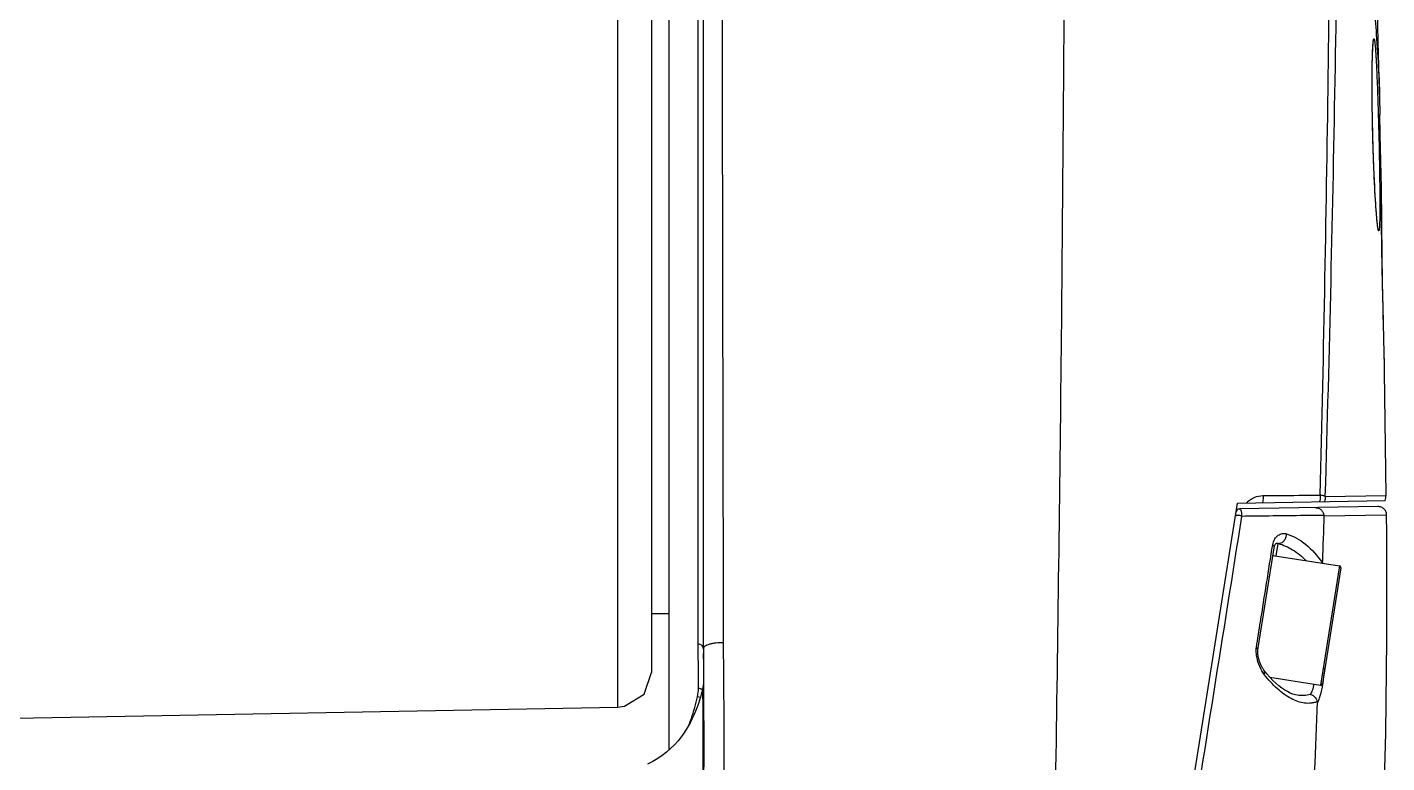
# Model space of a CAD drawing. Header units: millimetres. Extents: x 4086 to 8300, y 123 to 1549.
# Drawn here: x 6754.16 to 6773.86, y 720.1 to 730.77 of the extents above; entities that cross this region are included whole.
import ezdxf

# ---------------------------------------------------------------- set-up
doc = ezdxf.new("R2010")
doc.units = ezdxf.units.MM
doc.layers.add('外形图', color=7, linetype='Continuous')

msp = doc.modelspace()

# ---------------------------------------------------------------- linework, layer by layer
at = {"layer": '外形图'}
for p, q in [((6763.4555, 751.5115), (6763.4555, 720.2876)), ((6763.9555, 721.7556), (6763.9555, 740.4528)), ((6763.8819, 721.8229), (6763.8819, 739.6462)), ((6762.7158, 721.5138), (6762.7158, 736.6016)), ((6763.2066, 732.6319), (6763.2066, 721.4111)), ((6773.662, 730.5593), (6773.6621, 730.5596)), ((6773.6499, 730.3032), (6773.6509, 730.3422)), ((6773.6509, 730.3422), (6773.652, 730.3771)), ((6773.652, 730.3771), (6773.6531, 730.4083)), ((6773.6531, 730.4083), (6773.6543, 730.4361)), ((6773.6543, 730.4361), (6773.6555, 730.4607)), ((6773.6471, 730.1352), (6773.6481, 730.2113)), ((6773.6476, 730.1892), (6773.6477, 730.194)), ((6773.6481, 730.2113), (6773.649, 730.2597)), ((6773.649, 730.2597), (6773.6499, 730.3032)), ((6773.7467, 730.0388), (6773.7582, 729.5048)), ((6773.7643, 729.2122), (6773.7582, 729.5048)), ((6773.78, 728.4443), (6773.7643, 729.2122)), ((6773.6755, 728.6382), (6773.6714, 728.7361)), ((6773.6796, 728.5489), (6773.6755, 728.6382)), ((6773.6836, 728.4678), (6773.6796, 728.5489)), ((6773.6875, 728.3945), (6773.6836, 728.4678)), ((6773.6912, 728.3282), (6773.6875, 728.3945)), ((6773.7774, 728.4778), (6773.7776, 728.5014)), ((6773.7775, 728.4848), (6773.7778, 728.5065)), ((6773.7775, 728.4636), (6773.7775, 728.4848)), ((6773.7775, 728.4091), (6773.7775, 728.4636)), ((6773.7779, 728.3268), (6773.7775, 728.4091)), ((6773.7776, 728.5014), (6773.7777, 728.5106)), ((6773.7787, 728.5068), (6773.7787, 728.5054)), ((6773.7794, 728.4791), (6773.7794, 728.4787)), ((6773.7814, 728.3488), (6773.78, 728.4443)), ((6773.6947, 728.2684), (6773.6912, 728.3282)), ((6773.6982, 728.2142), (6773.6947, 728.2684)), ((6773.7015, 728.1652), (6773.6982, 728.2142)), ((6773.7046, 728.1209), (6773.7015, 728.1652)), ((6773.7786, 728.2334), (6773.7779, 728.3268)), ((6773.7798, 728.1136), (6773.7786, 728.2334)), ((6773.7076, 728.081), (6773.7046, 728.1209)), ((6773.7105, 728.0452), (6773.7076, 728.081)), ((6773.7132, 728.0134), (6773.7105, 728.0452)), ((6773.7157, 727.9855), (6773.7132, 728.0134)), ((6773.7181, 727.9612), (6773.7157, 727.9855)), ((6773.7813, 727.9812), (6773.7798, 728.1136)), ((6773.7831, 727.8416), (6773.7813, 727.9812)), ((6773.7874, 727.8012), (6773.7853, 727.9971)), ((6773.73, 727.8579), (6773.7299, 727.8587)), ((6773.7852, 727.7018), (6773.7831, 727.8416)), ((6773.7897, 727.5857), (6773.7874, 727.8012)), ((6773.7884, 727.5084), (6773.7852, 727.7018)), ((6773.7859, 727.6559), (6773.7859, 727.6566)), ((6773.7924, 727.3571), (6773.7897, 727.5857)), ((6773.7912, 727.351), (6773.7884, 727.5084)), ((6773.7943, 727.1907), (6773.7912, 727.351)), ((6773.795, 727.1583), (6773.7924, 727.3571)), ((6773.7976, 727.0292), (6773.7943, 727.1907)), ((6773.8011, 726.8686), (6773.7976, 727.0292)), ((6773.8047, 726.7119), (6773.8011, 726.8686)), ((6773.8101, 726.4865), (6773.8047, 726.7119)), ((6773.816, 726.244), (6773.8101, 726.4865)), ((6773.8173, 726.1954), (6773.816, 726.244)), ((6773.8194, 726.1093), (6773.8173, 726.1954)), ((6773.826, 725.8288), (6773.8194, 726.1093)), ((6773.8271, 725.771), (6773.826, 725.8288)), ((6773.827, 725.7762), (6773.8269, 725.7824)), ((6773.8271, 725.7706), (6773.827, 725.7762)), ((6773.8476, 723.981), (6773.8271, 725.771)), ((6773.8271, 725.7678), (6773.8271, 725.7706)), ((6768.3305, 702.6203), (6771.6962, 723.8703)), ((6771.6962, 723.8703), (6773.8343, 723.9076)), ((6772.9674, 723.9655), (6773.8476, 723.981)), ((6773.7291, 723.8188), (6771.7243, 723.7838)), ((6773.8563, 723.6947), (6772.9472, 723.6788)), ((6771.9915, 721.7394), (6772.2306, 723.2488)), ((6772.2306, 723.2431), (6772.233, 723.2502)), ((6772.2573, 723.1034), (6772.2859, 723.2842)), ((6772.2088, 723.1111), (6773.1717, 722.9585)), ((6773.1717, 722.9585), (6772.898, 721.2301)), ((6773.1925, 722.9299), (6772.9266, 721.2509)), ((6763.4555, 722.2628), (6763.2066, 722.2628)), ((6763.9557, 721.6855), (6763.9557, 721.6868)), ((6763.956, 721.6169), (6763.9557, 721.6855)), ((6771.9912, 721.7373), (6771.9916, 721.7398)), ((6762.7158, 720.912), (6762.7158, 721.5138)), ((6763.956, 721.6082), (6763.956, 721.6169)), ((6763.0961, 721.0975), (6763.2066, 721.411)), ((6772.1626, 721.3465), (6772.898, 721.2301)), ((6772.9339, 721.2496), (6772.934, 721.25)), ((6734.4566, 720.3872), (6762.7158, 720.9107))]:
    msp.add_line(p, q, dxfattribs=at)
for points in [[(6773.7467, 730.0388), (6773.735, 730.5569), (6773.7233, 731.0563), (6773.7115, 731.5385), (6773.6997, 732.0046), (6773.6878, 732.4555), (6773.676, 732.8919), (6773.6641, 733.3151), (6773.6523, 733.7258), (6773.6406, 734.1238), (6773.6291, 734.5088), (6773.5863, 735.9156)], [(6773.6555, 730.4607), (6773.6567, 730.4822), (6773.6573, 730.4918), (6773.6579, 730.5007), (6773.6584, 730.5088), (6773.659, 730.5163), (6773.6596, 730.5231), (6773.6601, 730.5292), (6773.6606, 730.5348), (6773.6611, 730.5399), (6773.6616, 730.5443), (6773.6621, 730.5482), (6773.6625, 730.5516), (6773.6629, 730.5544), (6773.6632, 730.5566), (6773.6635, 730.5582), (6773.6637, 730.5592), (6773.6637, 730.5594)], [(6773.6714, 728.7361), (6773.6673, 728.8424), (6773.6653, 728.8988), (6773.6633, 728.9572), (6773.6614, 729.0178), (6773.6595, 729.0806), (6773.6576, 729.1456), (6773.6559, 729.2128), (6773.6542, 729.2823), (6773.6526, 729.3541), (6773.6512, 729.4283), (6773.6499, 729.5046), (6773.6487, 729.582), (6773.6478, 729.6591), (6773.6471, 729.7345), (6773.6466, 729.8077), (6773.6463, 729.8783), (6773.6462, 729.9465), (6773.6463, 730.012), (6773.6466, 730.075), (6773.6471, 730.1352)], [(6773.7853, 727.9971), (6773.7847, 728.0571), (6773.7814, 728.3488)], [(6773.7213, 727.931), (6773.7192, 727.9504), (6773.7181, 727.9612)], [(6773.7241, 727.907), (6773.7222, 727.9223), (6773.7213, 727.931)], [(6773.7316, 727.8583), (6773.7316, 727.8582), (6773.7316, 727.8583), (6773.7314, 727.859), (6773.7311, 727.8602), (6773.7308, 727.862), (6773.7303, 727.8643), (6773.7298, 727.8671), (6773.7292, 727.8704), (6773.7286, 727.8741), (6773.728, 727.8784), (6773.7272, 727.8831), (6773.7265, 727.8883), (6773.7257, 727.894), (6773.7249, 727.9003), (6773.7241, 727.907)], [(6773.2583, 712.114), (6773.2996, 712.4592), (6773.3859, 713.2454), (6773.47, 714.0876), (6773.5519, 714.9997), (6773.6311, 715.9992), (6773.704, 717.0765), (6773.7655, 718.2002), (6773.8114, 719.3286), (6773.843, 720.5309), (6773.859, 721.8927), (6773.858, 723.4282), (6773.8563, 723.6947)], [(6773.8563, 723.6947), (6773.8563, 723.6983), (6773.8551, 723.7111), (6773.8527, 723.7238), (6773.8489, 723.7362), (6773.8439, 723.7481), (6773.8377, 723.7595), (6773.8303, 723.7701), (6773.8219, 723.78), (6773.8125, 723.7889), (6773.8023, 723.7967), (6773.7913, 723.8035), (6773.7796, 723.8091), (6773.7674, 723.8135), (6773.7549, 723.8166), (6773.7421, 723.8184), (6773.7291, 723.8188)], [(6772.2276, 723.2302), (6772.2286, 723.2356), (6772.2306, 723.2431)], [(6772.233, 723.2502), (6772.2358, 723.257), (6772.239, 723.2632), (6772.2423, 723.2688), (6772.2458, 723.2737), (6772.2492, 723.2779), (6772.2525, 723.2812), (6772.2554, 723.2838), (6772.258, 723.2856), (6772.2601, 723.2868), (6772.2614, 723.2874)], [(6772.079, 721.4457), (6772.073, 721.4538), (6772.0654, 721.4649), (6772.0581, 721.4764), (6772.0512, 721.4883), (6772.0448, 721.5004), (6772.0388, 721.5126), (6772.0332, 721.5248), (6772.028, 721.5369), (6772.0233, 721.549), (6772.0189, 721.5609), (6772.0148, 721.5727), (6772.0111, 721.5845), (6772.0077, 721.5961), (6772.0046, 721.6075), (6772.0018, 721.6188), (6771.9993, 721.6299), (6771.9972, 721.6407), (6771.9953, 721.6511), (6771.9938, 721.6612), (6771.9925, 721.6709), (6771.9915, 721.6801), (6771.9908, 721.6889), (6771.9902, 721.6972), (6771.9899, 721.7051), (6771.9898, 721.7126), (6771.9899, 721.7196), (6771.9902, 721.7261), (6771.9906, 721.732), (6771.9912, 721.7373)], [(6763.9578, 721.2903), (6763.957, 721.2583), (6763.9541, 721.2264), (6763.9491, 721.1948), (6763.9435, 721.1688)], [(6772.1647, 721.3442), (6772.1205, 721.3945), (6772.079, 721.4458)], [(6772.5584, 721.0835), (6772.5341, 721.0886), (6772.4978, 721.0996), (6772.46, 721.1148), (6772.4209, 721.1343), (6772.3805, 721.158), (6772.3391, 721.1862), (6772.2965, 721.2189), (6772.2531, 721.2561), (6772.209, 721.298), (6772.1647, 721.3442)], [(6762.7159, 720.9111), (6762.8136, 720.9226), (6763.0961, 721.0975)], [(6763.9435, 721.1688), (6763.9362, 721.1396), (6763.9253, 721.0984), (6763.9131, 721.0556), (6763.8992, 721.01), (6763.8831, 720.9609), (6763.8644, 720.9084), (6763.8429, 720.8529), (6763.8183, 720.7951), (6763.7905, 720.7354), (6763.7589, 720.674), (6763.723, 720.6113), (6763.6825, 720.5475), (6763.6373, 720.4841), (6763.5883, 720.4227), (6763.5361, 720.3646), (6763.4809, 720.3099), (6763.4224, 720.2584), (6763.3602, 720.21), (6763.294, 720.1643), (6763.2231, 720.1212), (6763.1468, 720.0807)]]:
    msp.add_lwpolyline(points, dxfattribs=at)
for centre, radius, start, end in [((6759.9788, 725.5462), 13.8501, 0.97711, 1.29279), ((6773.6476, 723.9794), 0.2, 338.97569, 0.46932), ((6771.7252, 723.7338), 0.05, 91, 171), ((6772.8384, 723.0358), 0.0902, 335.49121, 338.13588), ((6770.1405, 722.562), 2.8239, 8.86268, 9.43844), ((6773.1678, 722.9338), 0.025, 351, 81), ((6763.3465, 721.1811), 0.5386, 347.05882, 0.25188), ((6763.8874, 721.1102), 0.0722, 42.04608, 46.20893), ((6772.9019, 721.2548), 0.025, 261, 351), ((6770.6256, 721.6323), 2.3398, 350.46856, 350.58564)]:
    msp.add_arc(centre, radius, start, end, dxfattribs=at)
for points, knots in [([(6769.2292, 744.1549), (6769.2288, 743.6765), (6769.2256, 742.953), (6769.2242, 741.982), (6769.2248, 741.2401), (6769.2255, 740.4927), (6769.2238, 739.4898), (6769.2173, 738.2299), (6769.2123, 736.7113), (6769.2076, 735.1847), (6769.1997, 733.6513), (6769.1891, 732.1123), (6769.1773, 730.568), (6769.1611, 728.4989), (6769.1388, 725.9), (6769.1001, 722.7667), (6769.0625, 720.1437), (6769.029, 718.0365), (6768.9989, 716.4505), (6768.9593, 714.8614), (6768.9021, 713.2701), (6768.8171, 711.6775), (6768.7125, 710.3511), (6768.6019, 709.2913), (6768.5032, 708.4971), (6768.3847, 707.7047), (6768.24, 706.9153), (6768.0623, 706.1313), (6767.8478, 705.3548), (6767.584, 704.5911), (6767.2478, 703.8531), (6766.8902, 703.2762), (6766.5534, 702.85), (6766.1838, 702.4488), (6765.669, 701.9971), (6765.1111, 701.6002), (6764.6513, 701.302), (6764.3018, 701.0852), (6763.9486, 700.874), (6763.5911, 700.6694), (6763.2279, 700.4742), (6762.7345, 700.231), (6762.2278, 700.0152), (6761.7135, 699.8191), (6761.3896, 699.7026), (6761.1294, 699.6123), (6760.9337, 699.546), (6760.7376, 699.481), (6760.5411, 699.4171), (6760.3442, 699.3542), (6760.1799, 699.3027), (6760.0483, 699.262), (6759.9494, 699.2318), (6759.8506, 699.2017), (6759.7516, 699.1719), (6759.6526, 699.1423), (6759.57, 699.1178), (6759.5039, 699.0983), (6759.4543, 699.0837), (6759.413, 699.0715), (6759.3799, 699.0618), (6759.3551, 699.0544), (6759.3345, 699.0482), (6759.318, 699.0432), (6759.3056, 699.0394), (6759.2933, 699.0356), (6759.2831, 699.0322), (6759.275, 699.0295), (6759.2691, 699.0273), (6759.2634, 699.0251), (6759.2595, 699.0231), (6759.2556, 699.0207), (6759.2574, 699.0182), (6759.2599, 699.0177), (6759.2643, 699.0167), (6759.2705, 699.0161), (6759.2783, 699.0155), (6759.2866, 699.0151), (6759.2978, 699.0147), (6759.3121, 699.0143), (6759.3295, 699.014), (6759.3528, 699.0136), (6759.3939, 699.0132), (6759.4291, 699.0129), (6759.4526, 699.0128)], [0, 0, 0, 0, 0.0285545, 0.0431776, 0.0579551, 0.0728346, 0.0877791, 0.1178126, 0.1480309, 0.1784116, 0.2089242, 0.2395467, 0.2702694, 0.3010917, 0.36304, 0.4253849, 0.4881098, 0.5195999, 0.5511619, 0.5827869, 0.6144674, 0.6461951, 0.677963, 0.6938653, 0.709784, 0.7257222, 0.7416818, 0.7576673, 0.7736867, 0.7897412, 0.8058375, 0.8219938, 0.8301024, 0.8382277, 0.8545202, 0.8708666, 0.8790472, 0.8872283, 0.8954137, 0.903607, 0.9118087, 0.9200158, 0.9364355, 0.9446501, 0.9528675, 0.9569771, 0.9610871, 0.9651975, 0.9693083, 0.9734194, 0.9775308, 0.9795866, 0.9816425, 0.9836984, 0.9857545, 0.9878107, 0.9898671, 0.9908955, 0.9919239, 0.9929526, 0.993467, 0.9939815, 0.9944962, 0.9947535, 0.9950108, 0.995268, 0.9955245, 0.995652, 0.995778, 0.9958999, 0.9960076, 0.9960711, 0.9961068, 0.9961603, 0.9962255, 0.9963727, 0.9965313, 0.9966957, 0.9968634, 0.9972047, 0.9975503, 0.9978983, 0.9985975, 1, 1, 1, 1]), ([(6772.8929, 723.9851), (6772.9205, 725.0347), (6772.9663, 727.1265), (6773.0156, 730.248), (6773.0507, 733.3302), (6773.0682, 735.3702), (6773.0751, 736.3807)], [0, 0, 0, 0, 0.2540828, 0.5063044, 0.7554762, 1, 1, 1, 1]), ([(6772.9674, 723.9655), (6772.9992, 725.0071), (6773.0537, 727.0829), (6773.1162, 730.1808), (6773.1623, 733.2403), (6773.184, 735.2657), (6773.1921, 736.2692)], [0, 0, 0, 0, 0.2540448, 0.5062124, 0.7553737, 1, 1, 1, 1]), ([(6764.2204, 735.9294), (6764.2218, 734.7669), (6764.2278, 730.071), (6764.2362, 725.375), (6764.2438, 721.8416)], [0, 0, 0, 0, 0.2475503, 1, 1, 1, 1]), ([(6773.6132, 731.4004), (6773.6237, 731.3534), (6773.6432, 731.2498), (6773.6779, 731.0057), (6773.7122, 730.6328), (6773.7419, 730.1072), (6773.7536, 729.722), (6773.7581, 729.5127)], [0, 0, 0, 0, 0.0762121, 0.166741, 0.3902169, 0.6686007, 1, 1, 1, 1]), ([(6773.6477, 730.194), (6773.6487, 730.2694), (6773.6508, 730.3719), (6773.6565, 730.4936), (6773.6599, 730.54), (6773.662, 730.5593)], [0, 0, 0, 0, 0.6184993, 0.8409609, 1, 1, 1, 1]), ([(6773.6621, 730.5596), (6773.6629, 730.5674), (6773.6643, 730.578), (6773.6666, 730.5904), (6773.6683, 730.5964), (6773.6697, 730.6002), (6773.672, 730.6026), (6773.6746, 730.6007), (6773.676, 730.5972), (6773.6779, 730.5916), (6773.6797, 730.5837), (6773.6816, 730.5736), (6773.6843, 730.5556), (6773.6877, 730.5277), (6773.6916, 730.4876), (6773.6955, 730.4391), (6773.6994, 730.3824), (6773.7034, 730.318), (6773.7073, 730.2463), (6773.7112, 730.1677), (6773.7165, 730.0507), (6773.7227, 729.8916), (6773.7297, 729.6881), (6773.7385, 729.3966), (6773.7475, 729.0296), (6773.7551, 728.613), (6773.7578, 728.3468), (6773.758, 728.2245)], [0, 0, 0, 0, 0.0096692, 0.0131307, 0.0156805, 0.0173451, 0.0182599, 0.0191048, 0.020649, 0.0230629, 0.0263826, 0.0306187, 0.0357741, 0.0488327, 0.0654737, 0.0855769, 0.1090215, 0.1356786, 0.1653661, 0.1978731, 0.2329906, 0.3101576, 0.3948139, 0.4847436, 0.6708201, 0.8488184, 1, 1, 1, 1]), ([(6773.7299, 727.8587), (6773.7269, 727.8774), (6773.7214, 727.9222), (6773.7099, 728.0398), (6773.696, 728.2343), (6773.6804, 728.5147), (6773.6665, 728.8429), (6773.6555, 729.1965), (6773.6465, 729.6481), (6773.6447, 729.9792), (6773.6476, 730.1892)], [0, 0, 0, 0, 0.0242743, 0.0580889, 0.151878, 0.2750301, 0.4191434, 0.5743334, 0.7299115, 1, 1, 1, 1]), ([(6773.7859, 727.6566), (6773.7831, 727.8318), (6773.7796, 728.1055), (6773.7771, 728.3793), (6773.7774, 728.4778)], [0, 0, 0, 0, 0.6402253, 1, 1, 1, 1]), ([(6773.7777, 728.5106), (6773.7778, 728.5126), (6773.7783, 728.5219), (6773.7786, 728.5101), (6773.7787, 728.5068)], [0, 0, 0, 0, 0.3815422, 1, 1, 1, 1]), ([(6773.7787, 728.5054), (6773.7788, 728.5036), (6773.779, 728.4949), (6773.7792, 728.4861), (6773.7794, 728.4791)], [0, 0, 0, 0, 0.1959096, 1, 1, 1, 1]), ([(6773.758, 728.2245), (6773.7581, 728.1851), (6773.758, 728.1124), (6773.7569, 728.013), (6773.755, 727.9334), (6773.7522, 727.8747), (6773.7492, 727.8397), (6773.7459, 727.823), (6773.744, 727.8185), (6773.7426, 727.8166), (6773.7406, 727.8169), (6773.7393, 727.8189), (6773.7378, 727.8219), (6773.7364, 727.8264), (6773.7348, 727.8323), (6773.7325, 727.8429), (6773.731, 727.8516), (6773.73, 727.8579)], [0, 0, 0, 0, 0.2608153, 0.4814281, 0.6581305, 0.7881371, 0.8694918, 0.8918095, 0.8985243, 0.9026491, 0.9056961, 0.9103752, 0.9177636, 0.9281104, 0.9414906, 0.9579297, 1, 1, 1, 1]), ([(6773.8254, 725.8587), (6773.8231, 725.9622), (6773.8167, 726.215), (6773.8019, 726.814), (6773.7914, 727.3095), (6773.7859, 727.6559)], [0, 0, 0, 0, 0.17281, 0.421926, 1, 1, 1, 1]), ([(6771.8265, 723.8726), (6771.8575, 723.9063), (6771.9323, 723.9591), (6772.0214, 723.9773), (6772.0641, 723.9777)], [0, 0, 0, 0, 0.5171081, 1, 1, 1, 1]), ([(6772.0641, 723.9777), (6772.0652, 723.9692), (6772.0676, 723.9353), (6772.063, 723.9009), (6772.0555, 723.8766)], [0, 0, 0, 0, 0.2520948, 1, 1, 1, 1]), ([(6772.0641, 723.9777), (6772.136, 723.9784), (6772.4122, 723.981), (6772.6885, 723.9834), (6772.8929, 723.9851)], [0, 0, 0, 0, 0.2601246, 1, 1, 1, 1]), ([(6772.8929, 723.9851), (6772.8937, 723.9772), (6772.8952, 723.9455), (6772.8902, 723.9136), (6772.8829, 723.891)], [0, 0, 0, 0, 0.2519694, 1, 1, 1, 1]), ([(6772.9674, 723.9655), (6772.9642, 723.9677), (6772.9553, 723.9715), (6772.9306, 723.9789), (6772.909, 723.9826), (6772.8929, 723.9851)], [0, 0, 0, 0, 0.1521949, 0.3697603, 1, 1, 1, 1]), ([(6771.7542, 723.6767), (6771.4831, 721.9648), (6770.938, 718.5227), (6770.2541, 714.2004), (6769.6994, 710.6899), (6769.272, 707.9807), (6768.8589, 705.3566), (6768.5865, 703.6328), (6768.4583, 702.8383)], [0, 0, 0, 0, 0.2464632, 0.495559, 0.6222657, 0.7518343, 0.8855626, 1, 1, 1, 1]), ([(6771.7542, 723.6767), (6771.7469, 723.6816), (6771.7291, 723.6883), (6771.706, 723.6916), (6771.6877, 723.6904), (6771.6752, 723.6877), (6771.6663, 723.6817), (6771.6656, 723.6769)], [0, 0, 0, 0, 0.2748425, 0.5863291, 0.7275141, 0.8457095, 1, 1, 1, 1]), ([(6771.7243, 723.7838), (6771.7361, 723.784), (6771.7461, 723.7622), (6771.7508, 723.7408), (6771.7547, 723.7137), (6771.7549, 723.6921), (6771.7542, 723.6767)], [0, 0, 0, 0, 0.3031374, 0.4381483, 0.6001481, 1, 1, 1, 1]), ([(6772.9476, 723.6913), (6772.8539, 723.6902), (6772.4561, 723.6855), (6772.0583, 723.6805), (6771.7542, 723.6767)], [0, 0, 0, 0, 0.2355643, 1, 1, 1, 1]), ([(6772.8254, 723.803), (6772.8409, 723.8033), (6772.8728, 723.7972), (6772.9135, 723.7699), (6772.9406, 723.7283), (6772.9477, 723.6951), (6772.9472, 723.6788)], [0, 0, 0, 0, 0.242546, 0.4891385, 0.7444697, 1, 1, 1, 1]), ([(6772.2057, 723.2661), (6772.2103, 723.2953), (6772.2294, 723.3473), (6772.2801, 723.4046), (6772.3425, 723.4322), (6772.3861, 723.4288), (6772.406, 723.4228)], [0, 0, 0, 0, 0.3100294, 0.5620439, 0.7822359, 1, 1, 1, 1]), ([(6771.9697, 721.7755), (6771.9894, 721.8999), (6772.0681, 722.3967), (6772.1467, 722.8936), (6772.2057, 723.2661)], [0, 0, 0, 0, 0.2501991, 1, 1, 1, 1]), ([(6772.2057, 723.2661), (6772.2078, 723.2645), (6772.2152, 723.2586), (6772.2218, 723.2514), (6772.2248, 723.2454)], [0, 0, 0, 0, 0.2862106, 1, 1, 1, 1]), ([(6772.2248, 723.2454), (6772.2254, 723.2441), (6772.2275, 723.2393), (6772.2282, 723.2339), (6772.2276, 723.2301)], [0, 0, 0, 0, 0.2706473, 1, 1, 1, 1]), ([(6772.2614, 723.2874), (6772.2652, 723.2889), (6772.2741, 723.2902), (6772.2822, 723.2867), (6772.2859, 723.2842)], [0, 0, 0, 0, 0.4790686, 1, 1, 1, 1]), ([(6772.2859, 723.2842), (6772.301, 723.2833), (6772.3335, 723.2905), (6772.373, 723.3225), (6772.3996, 723.3688), (6772.406, 723.4049), (6772.4059, 723.4229)], [0, 0, 0, 0, 0.2240478, 0.4696998, 0.7333314, 1, 1, 1, 1]), ([(6772.2859, 723.2842), (6772.3593, 723.2637), (6772.5065, 723.1966), (6772.6312, 723.0946), (6772.6897, 723.0354)], [0, 0, 0, 0, 0.4777163, 1, 1, 1, 1]), ([(6772.406, 723.4228), (6772.5057, 723.3929), (6772.7067, 723.2772), (6772.8552, 723.1032), (6772.9221, 723.0022)], [0, 0, 0, 0, 0.4619644, 1, 1, 1, 1]), ([(6772.9221, 723.0022), (6772.9228, 723.0038), (6772.9252, 723.0112), (6772.9259, 723.019), (6772.9261, 723.025)], [0, 0, 0, 0, 0.2281409, 1, 1, 1, 1]), ([(6763.9555, 721.7556), (6763.9555, 721.7643), (6763.9515, 721.7822), (6763.9294, 721.812), (6763.9005, 721.8226), (6763.8819, 721.8229)], [0, 0, 0, 0, 0.2395865, 0.4866298, 1, 1, 1, 1]), ([(6763.885, 721.1834), (6763.8845, 721.2835), (6763.8834, 721.4967), (6763.8819, 721.7099), (6763.8819, 721.8229)], [0, 0, 0, 0, 0.4695976, 1, 1, 1, 1]), ([(6764.2438, 721.8416), (6764.2083, 721.8435), (6764.1557, 721.8425), (6764.0887, 721.8332), (6764.0447, 721.823), (6764.0079, 721.8099), (6763.9798, 721.7944), (6763.9608, 721.7768), (6763.9555, 721.7621), (6763.9555, 721.7556)], [0, 0, 0, 0, 0.3357004, 0.4939776, 0.6373949, 0.7609039, 0.8613145, 0.9387632, 1, 1, 1, 1]), ([(6764.2438, 721.8416), (6764.2441, 721.725), (6764.246, 721.4916), (6764.2501, 721.0247), (6764.2525, 720.4406), (6764.2518, 719.7392), (6764.2439, 718.8031), (6764.2243, 717.8667), (6764.1851, 716.9308), (6764.1562, 716.4633), (6764.1383, 716.2299)], [0, 0, 0, 0, 0.0623211, 0.1246892, 0.2495175, 0.3744589, 0.4994932, 0.7497446, 0.8748992, 1, 1, 1, 1]), ([(6771.9754, 721.6381), (6771.9733, 721.6497), (6771.9688, 721.6786), (6771.9647, 721.7246), (6771.9671, 721.759), (6771.9697, 721.7755)], [0, 0, 0, 0, 0.2557892, 0.6363286, 1, 1, 1, 1]), ([(6771.9916, 721.7398), (6771.9925, 721.7457), (6771.9876, 721.7608), (6771.9765, 721.7704), (6771.9697, 721.7753)], [0, 0, 0, 0, 0.420277, 1, 1, 1, 1]), ([(6772.0832, 721.3839), (6772.0562, 721.4185), (6772.011, 721.5006), (6771.9841, 721.59), (6771.9754, 721.6381)], [0, 0, 0, 0, 0.4729542, 1, 1, 1, 1]), ([(6772.934, 721.25), (6772.9369, 721.2676), (6772.9487, 721.3443), (6772.9575, 721.4214), (6772.9631, 721.4808)], [0, 0, 0, 0, 0.2303302, 1, 1, 1, 1]), ([(6772.0832, 721.384), (6772.0872, 721.3949), (6772.092, 721.4164), (6772.085, 721.4381), (6772.079, 721.4457)], [0, 0, 0, 0, 0.5456801, 1, 1, 1, 1]), ([(6772.8517, 720.9896), (6772.8371, 720.984), (6772.8072, 720.9748), (6772.7455, 720.9634), (6772.6644, 720.9649), (6772.5661, 720.9892), (6772.4287, 721.0512), (6772.2586, 721.1794), (6772.141, 721.3099), (6772.0832, 721.3839)], [0, 0, 0, 0, 0.0509654, 0.1016079, 0.2042653, 0.3126486, 0.4296086, 0.6937207, 1, 1, 1, 1]), ([(6763.9373, 721.1623), (6763.9305, 721.1689), (6763.9139, 721.1795), (6763.8947, 721.1833), (6763.885, 721.1834)], [0, 0, 0, 0, 0.4957726, 1, 1, 1, 1]), ([(6763.9435, 721.1688), (6763.9438, 721.168), (6763.9436, 721.166), (6763.9439, 721.1624), (6763.9439, 721.1559), (6763.9442, 721.1467), (6763.9443, 721.1356), (6763.9445, 721.1208), (6763.9447, 721.1023), (6763.945, 721.0801), (6763.9452, 721.058), (6763.9456, 721.0284), (6763.9461, 720.9914), (6763.9464, 720.9471), (6763.9468, 720.8879), (6763.9471, 720.814), (6763.9475, 720.7253), (6763.9477, 720.6366), (6763.9479, 720.5479), (6763.948, 720.4296), (6763.9479, 720.2818), (6763.9477, 720.1044), (6763.9471, 719.9269), (6763.9465, 719.8087), (6763.9462, 719.7495)], [0, 0, 0, 0, 0.0019488, 0.0038998, 0.0078065, 0.0156191, 0.0234317, 0.0312442, 0.0468693, 0.0624944, 0.0781195, 0.0937446, 0.1249948, 0.1562449, 0.1874951, 0.2499955, 0.3124959, 0.3749962, 0.4374966, 0.499997, 0.6249977, 0.7499985, 0.8749992, 1, 1, 1, 1]), ([(6772.7526, 721.0934), (6772.7219, 721.0838), (6772.6567, 721.0726), (6772.591, 721.0777), (6772.5584, 721.0835)], [0, 0, 0, 0, 0.4928183, 1, 1, 1, 1]), ([(6772.7526, 721.0934), (6772.7651, 721.1122), (6772.7867, 721.162), (6772.8009, 721.2137), (6772.808, 721.244)], [0, 0, 0, 0, 0.4203868, 1, 1, 1, 1]), ([(6772.7526, 721.0934), (6772.7793, 721.0864), (6772.8294, 721.0538), (6772.8509, 720.9976), (6772.8516, 720.9696)], [0, 0, 0, 0, 0.4960008, 1, 1, 1, 1]), ([(6772.851, 720.9686), (6772.86, 720.9824), (6772.877, 721.0168), (6772.9077, 721.1084), (6772.9234, 721.1872), (6772.9331, 721.2449)], [0, 0, 0, 0, 0.1706286, 0.3949361, 1, 1, 1, 1]), ([(6763.75, 720.6584), (6763.7612, 720.6876), (6763.8092, 720.8192), (6763.847, 720.9545), (6763.8714, 721.0604)], [0, 0, 0, 0, 0.2236231, 1, 1, 1, 1]), ([(6772.8517, 720.9896), (6772.8243, 720.3103), (6772.7641, 718.9508), (6772.6501, 716.911), (6772.5022, 714.8698), (6772.3394, 713.1697), (6772.176, 711.8114), (6772.0323, 710.794), (6771.8616, 709.7797), (6771.6593, 708.7703), (6771.425, 707.7669), (6771.158, 706.7706), (6770.8509, 705.7847), (6770.6082, 705.1396), (6770.4735, 704.8225)], [0, 0, 0, 0, 0.1242311, 0.2486596, 0.3733052, 0.498181, 0.5607045, 0.6232837, 0.685921, 0.7486164, 0.8113676, 0.8741773, 0.937053, 1, 1, 1, 1])]:
    msp.add_open_spline(points, degree=3, knots=knots, dxfattribs=at)
for points in [[(6772.9674, 723.9655), (6772.9676, 723.9407), (6772.9631, 723.9154), (6772.9543, 723.8923)], [(6772.9476, 723.6913), (6772.9406, 723.4692), (6772.9335, 723.2471), (6772.9261, 723.025)], [(6763.9555, 721.7556), (6763.9555, 721.1561), (6763.9952, 718.3466), (6763.8511, 716.3427)], [(6763.9109, 721.048), (6763.8992, 721.0555), (6763.8852, 721.0599), (6763.8714, 721.0604)]]:
    msp.add_open_spline(points, degree=3, dxfattribs=at)

doc.saveas('drawing.dxf')
